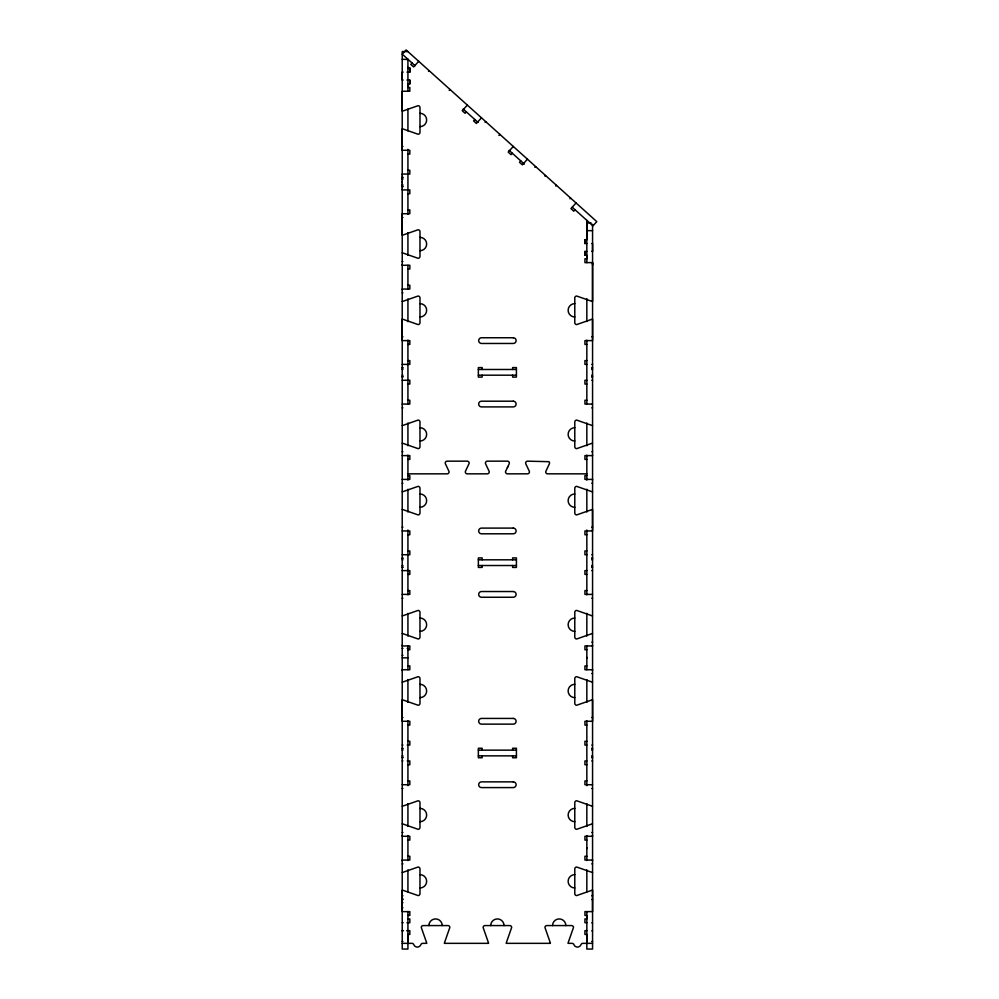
<?xml version="1.0" encoding="UTF-8"?>
<svg xmlns="http://www.w3.org/2000/svg" width="999" height="999" viewBox="0 0 999 999"><rect width="100%" height="100%" fill="white"/><g stroke="black" fill="none" stroke-linecap="round" stroke-linejoin="round"><path stroke-width="1.5" d="M402.222 264.498L402.222 265.272L409.827 265.272L409.827 269.081L407.929 269.081M402.222 188.936L402.222 189.922L409.827 189.922L409.827 193.731L407.929 193.731M402.222 184.977L402.222 186.95M402.222 181.006L402.222 182.992M402.222 177.035L402.222 179.021M407.929 154.083L409.827 154.083L409.827 150.275L402.222 150.275L402.222 148.938M402.222 835.501L402.222 836.275L409.827 836.275L409.827 840.084L407.929 840.084M402.222 645.167L402.222 645.941L409.827 645.941L409.827 649.75L407.929 649.75M402.222 150.275L402.222 128.796A1.898 1.898 0 0 1 402.759 128.883L418.082 134.241A1.898 1.898 0 0 0 419.98 132.343L419.98 107.592A1.898 1.898 0 0 0 418.082 105.694L402.759 111.051A1.911 1.911 0 0 1 402.222 111.126L402.222 91.246L409.827 91.246L409.827 87.437L407.929 87.437L407.929 83.941L409.827 83.866L409.827 80.057L406.98 80.057M407.929 943.343L407.929 934.452L409.827 934.452L409.827 930.656L406.98 930.656M409.827 72.128L409.827 68.319L407.929 68.407L407.929 67.233M592.557 265.047L592.557 262.625L584.939 262.625L584.939 258.816L586.85 258.816L586.838 255.245L584.939 255.245L584.939 251.436L586.838 251.436M586.838 243.506L584.939 243.506L584.939 239.698L586.838 239.698L586.85 220.367M586.85 657.33L586.85 658.341M586.838 942.781L586.85 934.452L584.939 934.452L584.939 930.656L586.863 930.656M586.85 847.664L586.85 848.675M591.845 251.436L592.557 250.936M592.557 454.832L592.557 455.606L584.939 455.606L584.939 459.415L586.85 459.415M592.557 262.625L592.557 301.461A1.898 1.898 0 0 1 592.007 301.386L576.698 296.029A1.898 1.898 0 0 0 574.787 297.927L574.787 322.677A1.898 1.898 0 0 0 576.698 324.575L592.007 319.218A1.898 1.898 0 0 1 592.557 319.131L592.557 340.609L584.939 340.609L584.939 344.418L586.85 344.418M592.557 251.436L592.557 243.506L591.845 243.506M592.557 645.167L592.557 645.941L584.939 645.941L584.939 649.75L586.85 649.75M592.557 835.501L592.557 836.275L584.939 836.275L584.939 840.084L586.85 840.084M586.85 473.851L547.39 473.826A1.898 1.898 0 0 1 545.754 471.565L549.35 463.873A1.898 1.898 0 0 0 548.951 461.675L527.41 461.163A1.898 1.898 0 0 0 525.811 463.873L529.258 471.128A1.898 1.898 0 0 1 527.772 473.826L507.43 473.851A1.898 1.898 0 0 1 506.73 473.713L505.756 472.864A1.898 1.898 0 0 1 505.581 471.453L509.165 463.873A1.898 1.898 0 0 0 509.303 463.436L509.315 462.699A1.898 1.898 0 0 0 507.442 461.151L487.212 461.163A1.898 1.898 0 0 0 485.614 463.873L489.06 471.128A1.898 1.898 0 0 1 487.462 473.838L467.232 473.851A1.898 1.898 0 0 1 465.359 472.302L465.372 471.565A1.898 1.898 0 0 1 465.522 471.128L469.093 463.548A1.898 1.898 0 0 0 468.918 462.137L467.944 461.288A1.898 1.898 0 0 0 467.245 461.151L446.903 461.176A1.898 1.898 0 0 0 445.417 463.873L448.876 471.128A1.898 1.898 0 0 1 447.265 473.838L407.929 473.851M507.867 466.595L507.43 467.507M412.075 62.999L410.801 64.423L413.623 66.958L418.718 61.301M428.534 71.416L429.17 70.717M449.213 90.447L450.049 89.51M467.345 105.082L462.25 110.739L465.072 113.287L466.346 111.876M474.837 119.518L473.563 120.929L476.386 123.476L481.481 117.82M485.114 122.365L485.751 121.653M498.938 135.452L499.887 134.39M513.286 146.453L508.191 152.11L511.026 154.658L512.3 153.247M520.779 160.889L519.505 162.3L522.34 164.847L527.435 159.191M534.927 167.382L535.639 166.583M544.954 176.161L545.541 175.499M555.831 186.039L556.468 185.339M569.979 198.776L570.616 198.077M576.048 202.972L570.953 208.629L573.788 211.176L575.062 209.753M407.929 51.561L402.222 51.561L402.222 949.05L407.929 949.05L407.929 911.612M402.222 59.278L408.191 59.503M407.929 67.77L409.827 68.407L407.929 68.319M403.171 72.128L402.222 72.128L402.222 80.057L403.171 80.057M406.98 72.128L409.827 72.203L409.827 67.77M402.222 146.466L402.934 146.466M407.929 170.255L409.827 170.255L409.827 174.063L402.222 174.063L402.222 175.062M402.222 177.235L402.934 177.235M402.222 177.872L402.934 177.872M402.222 179.146L402.934 179.146M402.222 184.852L402.934 184.852M402.222 186.126L402.934 186.126M402.222 186.751L402.934 186.751M407.929 209.915L409.827 209.915L409.827 213.724L402.222 213.724L402.222 235.19A1.898 1.898 0 0 0 402.759 235.115L418.082 229.758A1.898 1.898 0 0 1 419.98 231.656L419.98 256.406A1.898 1.898 0 0 1 418.082 258.304L402.759 252.947A1.898 1.898 0 0 0 402.222 252.859M402.222 217.532L402.934 217.532M591.121 222.939L586.838 222.939L586.838 262.625M586.838 230.657L592.557 230.657M402.222 261.463L402.934 261.463M407.929 285.252L409.827 285.252L409.827 289.061L402.222 289.061L402.222 289.835M402.222 292.869L402.934 292.869M402.222 336.8L402.934 336.8M591.845 336.8L592.557 336.8M407.929 344.418L409.827 344.418L409.827 340.609L402.222 340.609L402.222 319.131A1.898 1.898 0 0 1 402.759 319.218L418.082 324.575A1.898 1.898 0 0 0 419.98 322.677L419.98 297.927A1.898 1.898 0 0 0 418.082 296.029L402.759 301.386A1.911 1.911 0 0 1 402.222 301.461M407.929 360.602L409.827 360.602L409.827 364.398L402.222 364.398M586.85 360.602L584.939 360.602L584.939 364.398L586.838 364.398M591.845 364.398L592.557 364.398M402.222 367.57L402.934 367.57M591.845 367.57L592.557 367.57M402.222 368.206L402.934 368.206M591.845 368.206L592.557 368.206M402.222 369.48L402.934 369.48M478.359 369.48L516.421 369.48M591.845 369.48L592.557 369.48M402.222 375.187L402.934 375.187M478.359 375.187L516.421 375.187M591.845 375.187L592.557 375.187M402.222 376.461L402.934 376.461M591.845 376.461L592.557 376.461M402.222 377.098L402.934 377.098M591.845 377.098L592.557 377.098M402.222 380.269L409.827 380.269L409.827 384.066L407.929 384.066M586.838 380.269L584.939 380.269L584.939 384.066L586.85 384.066M591.845 380.269L592.557 380.269M407.929 400.249L409.827 400.249L409.827 404.058L402.222 404.058M586.85 400.249L584.939 400.249L584.939 404.058L592.557 404.058M402.222 407.867L402.934 407.867M591.845 407.867L592.557 407.867M402.222 451.798L402.934 451.798M591.845 451.798L592.557 451.798M402.222 455.606L409.827 455.606L409.827 459.415L407.929 459.415M407.929 475.586L409.827 475.586L409.827 479.395L402.222 479.395M586.85 475.586L584.939 475.586L584.939 479.395L592.557 479.395L592.557 480.169M402.222 483.204L402.934 483.204M591.845 483.204L592.557 483.204M402.222 527.135L402.934 527.135M591.845 527.135L592.557 527.135M402.222 530.944L409.827 530.944L409.827 534.752L407.929 534.752M586.85 534.752L584.939 534.752L584.939 530.944L592.557 530.944L592.557 509.465A1.898 1.898 0 0 0 592.007 509.552L576.698 514.91A1.898 1.898 0 0 1 574.787 513.011L574.787 488.261A1.898 1.898 0 0 1 576.698 486.363L592.007 491.72A1.898 1.898 0 0 0 592.557 491.808M407.929 550.936L409.827 550.936L409.827 554.732L402.222 554.732M586.85 550.936L584.939 550.936L584.939 554.732L586.838 554.732M591.845 554.732L592.557 554.732M402.222 557.917L402.934 557.917M591.845 557.917L592.557 557.917M402.222 558.541L402.934 558.541M591.845 558.541L592.557 558.541M402.222 559.815L402.934 559.815M478.359 559.815L516.421 559.815M591.845 559.815L592.557 559.815M402.222 565.521L402.934 565.521M478.359 565.521L516.421 565.521M591.845 565.521L592.557 565.521M402.222 566.795L402.934 566.795M591.845 566.795L592.557 566.795M402.222 567.432L402.934 567.432M591.845 567.432L592.557 567.432M402.222 570.604L409.827 570.604L409.827 574.4L407.929 574.4M586.838 570.604L584.939 570.604L584.939 574.4L586.85 574.4M591.845 570.604L592.557 570.604M407.929 590.584L409.827 590.584L409.827 594.393L402.222 594.393M586.85 590.584L584.939 590.584L584.939 594.393L592.557 594.393M402.222 598.201L402.934 598.201M591.845 598.201L592.557 598.201M591.845 642.132L592.557 642.132M402.222 648.388L402.934 648.388M407.217 648.388L407.929 648.388M402.222 655.269L402.934 655.269M402.222 657.841L407.929 657.841M407.929 665.921L409.827 665.921L409.827 669.73L402.222 669.73L402.222 670.504M586.85 665.921L584.939 665.921L584.939 669.73L592.557 669.73L592.557 670.504M591.845 673.538L592.557 673.538M402.222 717.469L402.934 717.469M591.845 717.469L592.557 717.469M407.929 725.087L409.827 725.087L409.827 721.278L402.222 721.278L402.222 699.812A1.898 1.898 0 0 1 402.759 699.887L418.082 705.244A1.898 1.898 0 0 0 419.98 703.346L419.98 678.596A1.898 1.898 0 0 0 418.082 676.698L402.759 682.055A1.898 1.898 0 0 1 402.222 682.142M586.85 725.087L584.939 725.087L584.939 721.278L592.557 721.278L592.557 699.812A1.898 1.898 0 0 0 592.007 699.887L576.698 705.244A1.898 1.898 0 0 1 574.787 703.346L574.787 678.596A1.898 1.898 0 0 1 576.698 676.698L592.007 682.055A1.898 1.898 0 0 0 592.557 682.142M407.929 741.27L409.827 741.27L409.827 745.079L407.217 745.079M586.85 741.27L584.939 741.27L584.939 745.079L586.838 745.079M402.222 745.079L402.934 745.079M591.845 745.079L592.557 745.079M402.222 748.251L402.934 748.251M591.845 748.251L592.557 748.251M402.222 748.875L402.934 748.875M591.845 748.875L592.557 748.875M402.222 750.149L402.934 750.149M478.359 750.149L516.421 750.149M591.845 750.149L592.557 750.149M402.222 755.856L402.934 755.856M478.359 755.856L516.421 755.856M591.845 755.856L592.557 755.856M402.222 757.13L402.934 757.13M591.845 757.13L592.557 757.13M402.222 757.766L402.934 757.766M591.845 757.766L592.557 757.766M402.222 760.938L402.934 760.938M407.217 760.938L409.827 760.938L409.827 764.747L407.929 764.747M586.838 760.938L584.939 760.938L584.939 764.747L586.85 764.747M591.845 760.938L592.557 760.938M407.929 780.918L409.827 780.918L409.827 784.727L402.222 784.727M586.85 780.918L584.939 780.918L584.939 784.727L592.557 784.727M402.222 788.536L402.934 788.536M591.845 788.536L592.557 788.536M402.222 832.467L402.934 832.467M591.845 832.467L592.557 832.467M407.929 856.255L409.827 856.255L409.827 860.064L402.222 860.064L402.222 860.838M586.85 856.255L584.939 856.255L584.939 860.064L592.557 860.064L592.557 860.838M402.222 863.873L402.934 863.873M591.845 863.873L592.557 863.873M402.222 895.753L402.934 895.753M591.845 895.753L592.557 895.753M402.222 898.925L402.934 898.925M402.222 899.562L402.934 899.562M591.845 899.562L592.557 899.562M402.222 902.734L402.934 902.734M402.222 907.816L402.934 907.816M407.929 915.421L409.827 915.421L409.827 911.612L402.222 911.612L402.222 890.146A1.898 1.898 0 0 1 402.759 890.221L418.082 895.579A1.898 1.898 0 0 0 419.98 893.68L419.98 868.93A1.898 1.898 0 0 0 418.082 867.032L402.759 872.389A1.898 1.898 0 0 1 402.222 872.477M407.929 918.918L409.827 918.918L409.827 922.726L406.98 922.726M402.222 922.726L403.171 922.726M586.863 922.726L584.939 922.726L584.939 918.918L586.85 918.918L586.85 915.421L584.939 915.421L584.939 911.612L592.557 911.612L592.557 890.146A1.898 1.898 0 0 0 592.007 890.221L576.698 895.579A1.898 1.898 0 0 1 574.787 893.68L574.787 868.93A1.898 1.898 0 0 1 576.698 867.032L592.007 872.389A1.898 1.898 0 0 0 592.557 872.477M591.845 922.726L592.557 923.213M402.222 930.656L403.171 930.656M402.222 930.881L402.934 930.881M407.217 930.881L407.929 930.881M591.845 930.881L592.557 930.881M402.222 941.433L402.934 941.433M591.845 941.433L592.557 941.433M402.222 943.343L411.938 943.343A1.898 1.898 0 0 1 413.736 944.604A3.809 3.809 0 0 0 420.916 944.604A1.898 1.898 0 0 1 422.714 943.343L426.723 943.343A1.898 1.898 0 0 0 426.648 942.794L421.278 927.484A1.898 1.898 0 0 1 423.189 925.574L447.927 925.574A1.898 1.898 0 0 1 449.837 927.484L444.468 942.794A1.898 1.898 0 0 0 444.393 943.343L488.548 943.343A1.898 1.898 0 0 0 488.474 942.794L483.116 927.484A1.898 1.898 0 0 1 485.014 925.574L509.752 925.574A1.898 1.898 0 0 1 511.663 927.484L506.306 942.794A1.898 1.898 0 0 0 506.218 943.343L550.374 943.343A1.898 1.898 0 0 0 550.299 942.794L544.942 927.484A1.898 1.898 0 0 1 546.84 925.574L571.59 925.574A1.898 1.898 0 0 1 573.488 927.484L568.131 942.794A1.898 1.898 0 0 0 568.044 943.343L572.065 943.343A1.898 1.898 0 0 1 573.863 944.604A3.809 3.809 0 0 0 581.031 944.604A1.898 1.898 0 0 1 582.829 943.343L592.557 943.343M415.097 65.722L402.285 54.196L406.106 49.95L596.778 221.628L592.956 225.874L572.227 207.218M463.186 109.028L478.034 122.402M509.115 150.374L524.363 164.111M592.557 224.313L592.557 949.05L586.838 949.05L586.838 911.612M586.838 298.551L586.838 321.503M586.838 340.135L586.838 404.058M586.838 423.014L586.838 445.741M586.838 455.132L586.838 480.107M586.838 489.26L586.838 511.988M586.838 529.994L586.838 594.867M586.838 613.349L586.838 636.076M586.838 645.941L586.838 669.73M586.838 679.595L586.838 702.322M586.838 720.803L586.838 785.676M586.838 803.683L586.838 826.41M586.838 835.564L586.838 860.539M586.838 869.854L586.838 891.77M584.939 239.698L584.939 243.506M584.939 251.436L584.939 255.245M512.612 369.48L512.612 367.57L516.421 367.57L516.421 377.098L512.612 377.098L512.612 375.187M512.612 559.815L512.612 557.917L516.421 557.917L516.421 567.432L512.612 567.432L512.612 565.521M512.612 750.149L512.612 748.251L516.421 748.251L516.421 757.766L512.612 757.766L512.612 755.856M482.155 369.48L482.155 367.57L478.359 367.57L478.359 377.098L482.155 377.098L482.155 375.187M482.155 559.815L482.155 557.917L478.359 557.917L478.359 567.432L482.155 567.432L482.155 565.521M482.155 750.149L482.155 748.251L478.359 748.251L478.359 757.766L482.155 757.766L482.155 755.856M409.827 80.145L409.827 83.941M407.929 59.278L407.929 91.246M407.929 109.078L407.929 130.881M407.929 149.326L407.929 214.198M407.929 232.68L407.929 255.407M407.929 265.272L407.929 289.298M407.929 298.926L407.929 321.653M407.929 340.135L407.929 404.058M407.929 423.014L407.929 445.741M407.929 455.132L407.929 480.107M407.929 489.26L407.929 511.988M407.929 529.994L407.929 594.867M407.929 613.349L407.929 636.076M407.929 645.941L407.929 669.73M407.929 679.595L407.929 702.322M407.929 720.803L407.929 785.676M407.929 803.683L407.929 826.41M407.929 835.564L407.929 860.539M407.929 869.854L407.929 891.77M574.787 316.958A6.656 6.656 0 0 1 568.131 310.302A6.656 6.656 0 0 1 574.787 303.634M419.98 303.634A6.656 6.656 0 0 1 426.648 310.302A6.656 6.656 0 0 1 419.98 316.958M419.98 237.362A6.656 6.656 0 0 1 426.648 244.031A6.656 6.656 0 0 1 419.98 250.687M419.98 113.299A6.656 6.656 0 0 1 426.648 119.967A6.656 6.656 0 0 1 419.98 126.623M592.557 425.537A1.898 1.898 0 0 1 592.007 425.449L576.698 420.092A1.898 1.898 0 0 0 574.787 421.99L574.787 446.74A1.898 1.898 0 0 0 576.698 448.638L592.007 443.281A1.898 1.898 0 0 1 592.557 443.206M402.222 425.537A1.898 1.898 0 0 0 402.759 425.449L418.082 420.092A1.898 1.898 0 0 1 419.98 421.99L419.98 446.74A1.898 1.898 0 0 1 418.082 448.638L402.759 443.281A1.898 1.898 0 0 0 402.222 443.206M419.98 427.709A6.656 6.656 0 0 1 426.648 434.365A6.656 6.656 0 0 1 419.98 441.034M574.787 441.034A6.656 6.656 0 0 1 568.131 434.365A6.656 6.656 0 0 1 574.787 427.709M574.787 507.292A6.656 6.656 0 0 1 568.131 500.636A6.656 6.656 0 0 1 574.787 493.981M402.222 491.808A1.898 1.898 0 0 0 402.759 491.72L418.082 486.363A1.898 1.898 0 0 1 419.98 488.261L419.98 513.011A1.898 1.898 0 0 1 418.082 514.91L402.759 509.552A1.898 1.898 0 0 0 402.222 509.465M419.98 493.981A6.656 6.656 0 0 1 426.648 500.636A6.656 6.656 0 0 1 419.98 507.292M592.557 615.871A1.898 1.898 0 0 1 592.007 615.784L576.698 610.426A1.898 1.898 0 0 0 574.787 612.325L574.787 637.075A1.898 1.898 0 0 0 576.698 638.973L592.007 633.616A1.898 1.898 0 0 1 592.557 633.541M574.787 631.368A6.656 6.656 0 0 1 568.131 624.7A6.656 6.656 0 0 1 574.787 618.044M574.787 697.639A6.656 6.656 0 0 1 568.131 690.971A6.656 6.656 0 0 1 574.787 684.315M419.98 684.315A6.656 6.656 0 0 1 426.648 690.971A6.656 6.656 0 0 1 419.98 697.639M402.222 633.541A1.898 1.898 0 0 1 402.759 633.616L418.082 638.973A1.898 1.898 0 0 0 419.98 637.075L419.98 612.325A1.898 1.898 0 0 0 418.082 610.426L402.759 615.784A1.898 1.898 0 0 1 402.222 615.871M419.98 618.044A6.656 6.656 0 0 1 426.648 624.7A6.656 6.656 0 0 1 419.98 631.368M592.557 806.205A1.898 1.898 0 0 1 592.007 806.118L576.698 800.761A1.898 1.898 0 0 0 574.787 802.659L574.787 827.409A1.898 1.898 0 0 0 576.698 829.307L592.007 823.95A1.898 1.898 0 0 1 592.557 823.875M574.787 821.702A6.656 6.656 0 0 1 568.131 815.034A6.656 6.656 0 0 1 574.787 808.378M574.787 887.974A6.656 6.656 0 0 1 568.131 881.305A6.656 6.656 0 0 1 574.787 874.649M419.98 874.649A6.656 6.656 0 0 1 426.648 881.305A6.656 6.656 0 0 1 419.98 887.974M402.222 823.875A1.898 1.898 0 0 1 402.759 823.95L418.082 829.307A1.898 1.898 0 0 0 419.98 827.409L419.98 802.659A1.898 1.898 0 0 0 418.082 800.761L402.759 806.118A1.898 1.898 0 0 1 402.222 806.205M419.98 808.378A6.656 6.656 0 0 1 426.648 815.034A6.656 6.656 0 0 1 419.98 821.702M552.547 925.574A6.656 6.656 0 0 1 559.215 918.918A6.656 6.656 0 0 1 565.871 925.574M490.721 925.574A6.656 6.656 0 0 1 497.39 918.918A6.656 6.656 0 0 1 504.045 925.574M428.896 925.574A6.656 6.656 0 0 1 435.564 918.918A6.656 6.656 0 0 1 442.22 925.574M513.249 337.749L481.53 337.749A2.86 2.86 0 0 0 478.671 340.609A2.86 2.86 0 0 0 481.53 343.469L513.249 343.469A2.86 2.86 0 0 0 516.108 340.609A2.86 2.86 0 0 0 513.249 337.749M513.249 401.198L481.53 401.198A2.86 2.86 0 0 0 478.671 404.058A2.86 2.86 0 0 0 481.53 406.905L513.249 406.905A2.86 2.86 0 0 0 516.108 404.058A2.86 2.86 0 0 0 513.249 401.198M513.249 528.096L481.53 528.096A2.86 2.86 0 0 0 478.671 530.944A2.86 2.86 0 0 0 481.53 533.803L513.249 533.803A2.86 2.86 0 0 0 516.108 530.944A2.86 2.86 0 0 0 513.249 528.096M513.249 591.533L481.53 591.533A2.86 2.86 0 0 0 478.671 594.393A2.86 2.86 0 0 0 481.53 597.252L513.249 597.252A2.86 2.86 0 0 0 516.108 594.393A2.86 2.86 0 0 0 513.249 591.533M513.249 718.431L481.53 718.431A2.86 2.86 0 0 0 478.671 721.278A2.86 2.86 0 0 0 481.53 724.138L513.249 724.138A2.86 2.86 0 0 0 516.108 721.278A2.86 2.86 0 0 0 513.249 718.431M513.249 781.867L481.53 781.867A2.86 2.86 0 0 0 478.671 784.727A2.86 2.86 0 0 0 481.53 787.587L513.249 787.587A2.86 2.86 0 0 0 516.108 784.727A2.86 2.86 0 0 0 513.249 781.867"/></g></svg>
